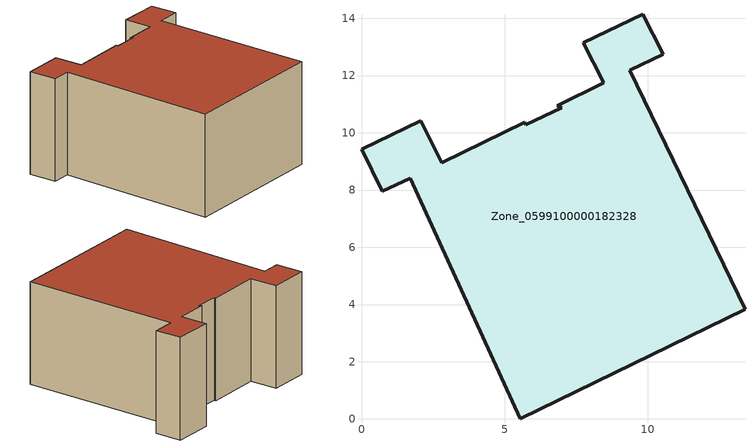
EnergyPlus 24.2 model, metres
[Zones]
Zone_0599100000182328
 floor ground (C_G): 5.75,10.28 6.99,10.88 6.84,10.94 8.47,11.74 7.74,13.15 9.83,14.15 10.54,12.75 9.38,12.19 13.4,3.83 5.54,0 1.71,8.41 0.73,7.95 0,9.42 2.07,10.42 2.81,8.95 5.7,10.37 z0
 wall outside (C_F): 10.54,12.75 9.83,14.15 7.74,13.15 8.47,11.74 6.84,10.94 6.99,10.88 5.75,10.28 5.7,10.37 2.81,8.95 2.07,10.42 0,9.42 0.73,7.95 1.71,8.41 5.54,0 13.4,3.83 9.38,12.19 10.54,12.75 z0:5.95
 roof outside (C_R): 8.47,11.74 6.84,10.94 6.99,10.88 5.75,10.28 5.7,10.37 2.81,8.95 2.07,10.42 0,9.42 0.73,7.95 1.71,8.41 5.54,0 13.4,3.83 9.38,12.19 10.54,12.75 9.83,14.15 7.74,13.15 z5.95
[BUILDING]
Pand.0599100000182328: North Axis=0; Terrain=City; Loads Convergence Tolerance Value=0.04; Temperature Convergence Tolerance Value=0.4; Solar Distribution=FullExterior; Maximum Number of Warmup Days=25; Minimum Number of Warmup Days=1
[Site:Location]
Rotterdam.The.Hague.AP_ZH_NLD Design_Conditions: Latitude=51.96; Longitude=4.45; Time Zone=1; Elevation=-4.5
[SITE:GROUNDTEMPERATURE:BUILDINGSURFACE]
18, 18, 18, 18, 18, 18, 18, 18, 18, 18, 18, 18
[MATERIAL] Thermal Absorptance=0.9; Solar Absorptance=0.7; Visible Absorptance=0.7
Name | Roughness | Thickness | Conductivity | Density | Specific Heat
G.TI.1946-1964 | MediumSmooth | 0.15 | 1 | 540 | 1210
F.TI.1946-1964 | Rough | 0.3 | 0.857143 | 1920 | 840
R.TI.1946-1964 | MediumRough | 0.2 | 0.277778 | 1500 | 1000
[CONSTRUCTION]
C_G: G.TI.1946-1964
C_F: F.TI.1946-1964
C_R: R.TI.1946-1964
[ZONE]
Zone_0599100000182328: Type=1; Multiplier=1; Ceiling Height=Autocalculate; Volume=Autocalculate; Floor Area=autocalculate; Part of Total Floor Area=Yes
[ZONEINFILTRATION:DESIGNFLOWRATE]
Infil_Zone_0599100000182328: Zone or ZoneList or Space or SpaceList=Zone_0599100000182328; Schedule=AlwaysOn; Design Flow Rate Calculation Method=Flow/Area; Flow Rate per Floor Area=0.003; Constant Term Coefficient=1; Temperature Term Coefficient=0; Velocity Term Coefficient=0; Velocity Squared Term Coefficient=0
[HVACTEMPLATE:ZONE:IDEALLOADSAIRSYSTEM]
Zone_0599100000182328: Maximum Heating Supply Air Temperature=50; Minimum Cooling Supply Air Temperature=13; Maximum Heating Supply Air Humidity Ratio=0.0156; Minimum Cooling Supply Air Humidity Ratio=0.0077; Heating Limit=NoLimit; Cooling Limit=NoLimit; Dehumidification Control Type=ConstantSensibleHeatRatio; Cooling Sensible Heat Ratio=0.7; Dehumidification Setpoint=60; Humidification Control Type=None; Humidification Setpoint=30; Outdoor Air Method=None; Outdoor Air Flow Rate per Person=0.00944; Outdoor Air Flow Rate per Zone Floor Area=0; Outdoor Air Flow Rate per Zone=0; Demand Controlled Ventilation Type=None; Outdoor Air Economizer Type=NoEconomizer; Heat Recovery Type=None; Sensible Heat Recovery Effectiveness=0.7; Latent Heat Recovery Effectiveness=0.65
[ZONECONTROL:THERMOSTAT]
ThermostatControl_Zone_0599100000182328: Zone or ZoneList=Zone_0599100000182328; Control Type Schedule=DualSetpointControlType; Control 1=Thermostat_Zone_0599100000182328; Temperature Difference Between Cutout And Setpoint=0
[THERMOSTATSETPOINT:DUALSETPOINT]
Thermostat_Zone_0599100000182328: Heating Setpoint Temperature Schedule=HeatingSetpoint_Zone_0599100000182328; Cooling Setpoint Temperature Schedule=CoolingSetpoint_Zone_0599100000182328
[SCHEDULE:COMPACT]
HeatingSetpoint_Zone_0599100000182328: Through: 12/31, For: AllDays, Until: 24:00, 21
CoolingSetpoint_Zone_0599100000182328: Through: 12/31, For: AllDays, Until: 24:00, 24
DualSetpointControlType: Through: 12/31, For: AllDays, Until: 24:00, 4
AlwaysOn: Through: 12/31, For: AllDays, Until: 24:00, 1
